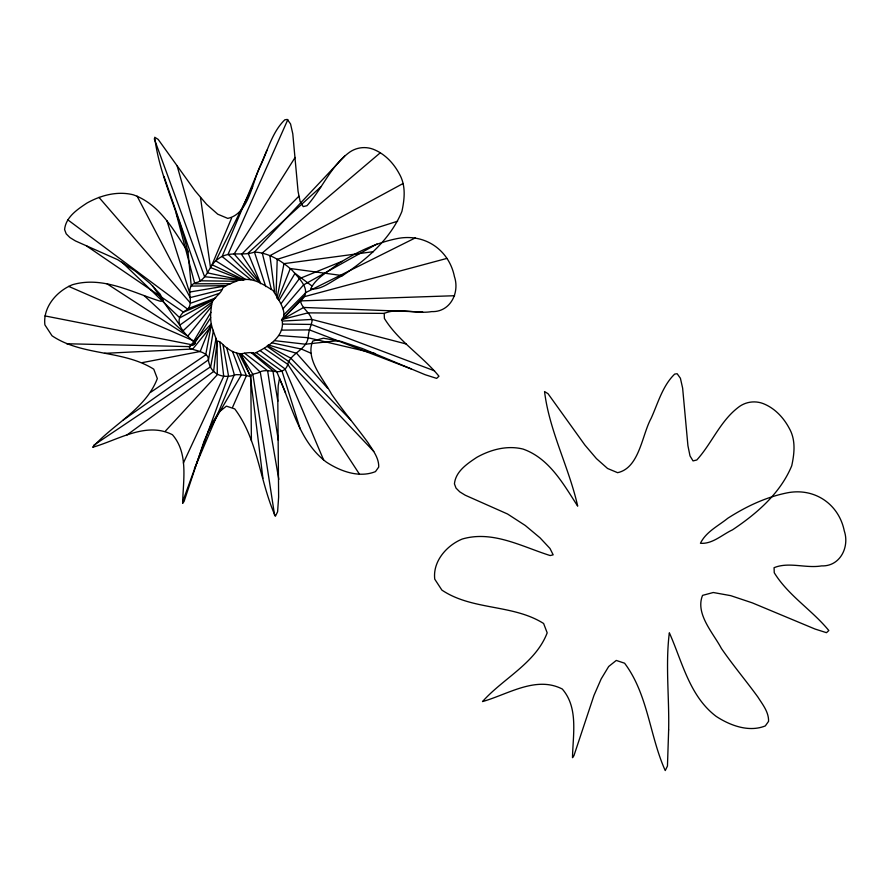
<?xml version="1.0" encoding="UTF-8"?>
<svg xmlns="http://www.w3.org/2000/svg" width="890" height="890" viewBox="0 0 890 890"><rect width="100%" height="100%" fill="white"/><g stroke="black" fill="none" stroke-linecap="round" stroke-linejoin="round"><path stroke-width="1.33" d="M384.213 313.391L384.402 318.453C398.442 341.282 422.194 355.711 438.97 376.225L436.634 378.384L425.175 374.723L362.43 348.557L340.881 341.348L323.426 338.2L312.702 341.081C305.181 359.527 323.393 378.706 331.547 394.159C343.017 410.813 356.045 426.288 367.959 442.608C372.699 450.095 378.995 457.694 378.728 467.05L375.469 471.611C359.115 478.253 340.236 471.233 326.263 462.032C299.507 441.707 292.376 407.242 279.482 378.484L278.181 385.704L277.825 402.269L278.626 497.109L277.602 511.761L275.388 516.289C259.724 481.49 258.256 440.149 234.749 408.911L226.416 406.129L218.84 412.204L211.297 424.664L204.088 441.184L184.074 501.426L182.661 503.373C183.017 480.522 188.769 453.522 172.438 434.732C146.16 421.226 118.114 440.083 92.66 447.27C113.308 424.052 145.704 408.988 157.341 378.55L153.759 369.183C122.998 349.759 82.503 356.278 52.032 335.786L44.901 324.883C42.753 307.172 56.815 291.063 72.457 284.722C102.851 275.844 132.032 292.354 160.322 301.254L163.326 300.531L160.144 294.19L150.188 283.532L135.391 271.172L117.691 259.691L75.405 240.923L69.921 237.563L66.205 233.847L64.592 229.576C65.749 217.115 77.397 209.406 86.942 203.065C100.882 195.255 117.402 190.827 133.233 194.788C159.51 204.077 173.55 229.787 187.835 251.837C179.168 213.099 159.488 176.732 154.693 137.238L158.186 139.418L195.043 190.76L206.591 204.322L217.727 214.19L227.751 218.384C249.612 213.656 252.07 180.748 261.271 164.049C268.124 148.986 272.651 131.598 284.811 119.805L287.303 119.416L290.552 123.955L292.788 133.811L298.072 191.406L300.153 201.596L303.201 206.614L306.972 205.69C321.846 189.236 330.146 167.298 348.023 153.392A25.588 25.532 62.2 0 1 373.21 149.242C384.714 153.725 393.569 163.093 399.31 173.839C406.04 185.509 404.627 198.837 401.902 211.464C390.421 239.143 366.958 259.279 342.594 275.577C332.348 280.305 322.525 289.984 310.588 288.983C316.117 277.524 328.488 271.606 338 263.93C356.345 252.17 376.27 242.703 397.763 238.476C424.919 233.302 449.061 249.945 454.423 276.59C459.896 292.688 450.273 312.312 431.683 311.6C416.064 314.292 399.009 307.261 384.213 313.391L308.007 312.868L281.819 319.532C288.482 313.013 277.613 298.15 272.985 290.485C261.404 283.398 253.895 277.546 239.577 279.916C234.037 282.43 227.328 284.055 222.8 287.993C220.72 295.013 211.842 297.816 211.597 305.192C209.017 323.337 211.764 325.929 217.082 341.738L213.611 371.519L127.092 434.899M276.1 294.635L277.202 259.346L397.619 221.21M217.093 341.716C219.185 339.09 224.369 347.044 227.139 347.99C230.844 351.294 236.373 353.419 240.856 353.82C242.558 353.753 250.591 351.472 254.518 353.308C267.378 347.289 285.835 336.164 281.919 319.51M213.422 330.335L208.538 359.771L123.254 420.036M211.353 324.728L205.69 354.943L150.644 392.301M216.059 338.311L210.685 366.702L93.55 445.389M276.979 298.406L284.01 263.64L373.377 251.67M182.606 501.871L228.463 375.669L223.023 344.664M277.958 299.374L290.307 268.535L342.539 275.611M211.064 324.572L200.194 351.483L142.389 362.608M231.623 217.983L212.042 264.764L244.261 279.961M266.911 150.254L222.1 256.52L250.78 279.627M194.421 468.752L234.315 374.768L226.616 347.578M232.602 407.253L246.43 375.625L236.595 353.063M287.815 119.649L228.085 254.217L254.651 280.261M183.373 463.034L223.713 376.325L219.852 342.083M252.627 186.622L215.781 260.859L245.863 279.605M207.86 432.051L241.368 374.879L232.479 351.483M279.104 300.33L295.013 273.341L311.778 285.846M210.919 312.334L193.875 340.959L68.652 286.369M210.708 317.63L193.453 345.064L44.956 315.917M295.124 157.43L234.126 253.984L258.089 281.162M281.24 303.445L299.329 278.681L342.027 261.337M211.464 306.594L187.745 336.164L106.934 283.765M211.397 326.063L192.752 349.025L104.475 353.341M283.031 308.797L303.49 284.945L376.982 243.971M165.429 431.072L217.305 374.734L217.082 341.326M344.641 156.117L254.418 252.07C242.536 256.565 228.652 250.268 218.239 258.945C209.061 264.553 208.249 277.48 198.025 282.13C180.804 285.456 198.214 304.97 184.653 311.111C170.413 322.614 187.034 335.575 195.433 343.384C176.554 350.972 208.171 348.046 208.271 359.07C209.829 374.334 222.656 379.363 236.006 374.657C240.934 374.623 246.063 375.28 250.724 376.648C250.012 373.956 257.077 373.611 258.957 372.476C268.101 366.724 281.596 377.705 287.303 365.89C289.339 352.807 308.096 350.159 308.296 335.697C308.685 330.568 311.189 325.963 312.079 320.99C311.122 312.935 301.788 308.808 300.475 300.898C312.813 290.763 299.863 279.549 292.443 270.56C281.974 261.048 268.891 252.727 254.429 252.07L265.743 286.591M282.798 318.653L303.59 296.882L446.88 258.411M211.308 323.838L189.325 346.622L66.661 343.751M281.507 320.255L300.475 300.898L454.601 295.725M298.851 196.245L241.535 254.384L260.091 282.675M283.732 314.882L306.082 292.398L415.274 237.919M211.709 304.08L182.628 331.214L144.091 295.58M320.789 186.889L248.121 253.094L260.67 283.743M380.386 152.713L262.25 253.016L271.372 289.439M211.987 302.233L179.736 325.173L152.735 285.99M281.529 319.877L303.646 307.451L422.65 312.012M403.092 183.496L269.926 255.686L274.61 291.976M213.155 299.93L179.802 317.852L121.897 262.105M214.268 299.118L183.44 312.123L86.508 245.896M215.769 297.85L187.423 308.975L67.785 219.819M219.274 293.322L190.549 303.201L98.957 197.369M221.632 289.706L190.16 297.583L137.093 196.123M224.569 286.124L189.448 292.087L166.908 220.709M338.167 340.636L305.404 344.219L274.532 340.636M282.631 321.068L311.901 319.432L406.263 343.996M240.278 354.031L252.905 374.456L274.643 515.521M226.06 285.657L191.239 286.091L187.935 250.813M281.407 330.123L309.442 329.89L411.024 368.861M230.777 283.721L194.799 283.799L176.209 213.544M282.72 324.094L311.311 324.427L434.565 370.852M235.672 281.262L200.15 280.795L163.971 176.431M278.859 335.508L307.873 337.699L375.057 353.519M238.787 280.061L204.578 276.723L154.259 138.773M271.639 342.784L301.532 349.103L310.91 353.185M240.856 279.961L207.57 272.885L177.188 166.085M268.179 344.908L296.648 353.319L327.676 388.307M243.092 280.283L210.518 267.579L200.484 197.469M267.434 345.687L290.707 358.08L350.66 419.924M264.375 348.402L287.859 364.388L359.426 474.136M266.978 346.321L288.516 361.429L373.767 451.43M256.454 352.752L282.052 371.208L300.175 429.036M260.403 350.805L285.056 368.916L323.626 459.997M244.617 353.208L267.623 370.741L278.303 440.305M253.205 353.074L276.745 371.686L285.557 392.857M251.136 352.518L272.885 370.785L277.825 401.212M241.19 353.875L260.269 372.131L278.815 479.41M238.976 353.53L250.746 376.659L251.414 440.928M240.701 353.686L250.312 376.103L262.917 478.297M668.646 729.9L667.456 766.056L665.242 770.584C649.578 735.785 648.098 694.456 624.591 663.206L616.269 660.436L608.682 666.499L601.151 678.959L593.942 695.49L573.917 755.721L572.504 757.679C572.871 734.817 578.622 707.817 562.291 689.027C536.003 675.521 507.968 694.389 482.514 701.576C503.161 678.347 535.546 663.295 547.183 632.846L543.612 623.49C512.851 604.054 472.356 610.573 441.885 590.092L434.754 579.179C432.607 561.468 446.669 545.359 462.311 539.017C492.704 530.151 521.885 546.649 550.176 555.549L553.168 554.826L549.998 548.485L540.041 537.838L525.245 525.467L507.545 513.997L465.259 495.229L459.774 491.859L456.047 488.143L454.434 483.882C455.602 471.411 467.25 463.712 476.784 457.36C490.735 449.55 507.244 445.122 523.086 449.083C549.364 458.372 563.403 484.093 577.688 506.132C569.022 467.406 549.341 431.027 544.547 391.533L548.04 393.714L584.897 445.056L596.445 458.617L607.57 468.485L617.604 472.679C639.465 467.951 641.924 435.043 651.124 418.345C657.966 403.281 662.505 385.893 674.665 374.1L677.145 373.711L680.405 378.25L682.63 388.107L687.926 445.701L690.006 455.903L693.043 460.909L696.814 459.985C711.7 443.532 719.988 421.593 737.877 407.687A25.588 25.532 62.2 0 1 763.053 403.537C774.567 408.021 783.411 417.399 789.163 428.135C795.894 439.805 794.47 453.144 791.744 465.759C780.263 493.438 756.812 513.575 732.448 529.873C722.202 534.601 712.367 544.279 700.441 543.278C705.97 531.831 718.341 525.901 727.842 518.225C746.198 506.466 766.123 496.998 787.617 492.771C814.773 487.609 838.914 504.241 844.276 530.885C849.75 546.994 840.127 566.619 821.537 565.895C805.906 568.588 788.863 561.568 774.066 567.698L774.256 572.748C788.284 595.577 812.047 610.017 828.824 630.532L826.487 632.69L815.018 629.03L752.273 602.853L730.723 595.655L713.268 592.506L702.555 595.377C695.034 613.833 713.235 633.013 721.401 648.465C732.87 665.108 745.898 680.583 757.802 696.915C762.541 704.402 768.849 711.989 768.571 721.345L765.322 725.906C748.968 732.559 730.089 725.528 716.116 716.339C689.35 696.013 682.23 661.548 669.336 632.779C665.331 664.897 669.369 697.582 668.646 729.9"/></g></svg>
